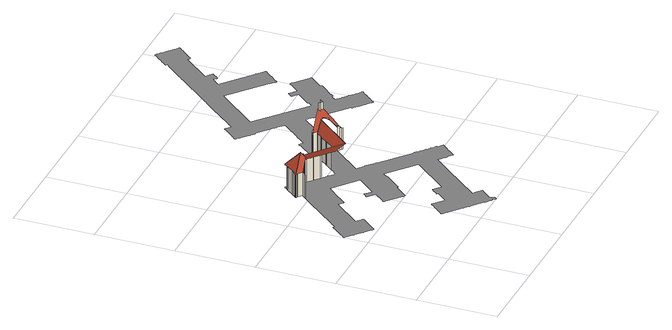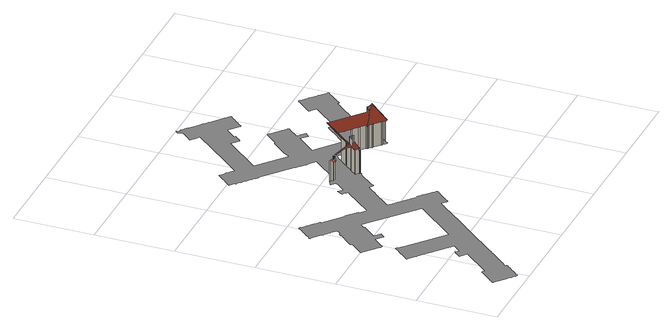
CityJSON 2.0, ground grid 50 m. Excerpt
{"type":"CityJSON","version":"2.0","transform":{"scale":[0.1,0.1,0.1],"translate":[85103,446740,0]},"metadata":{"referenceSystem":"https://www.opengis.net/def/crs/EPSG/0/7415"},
"CityObjects":{
"building1":{"type":"Building","attributes":{"b3_dak_type":"slanted","b3_h_dak_50p":20.15,"b3_h_dak_70p":21.5,"b3_h_dak_max":52.27,"b3_h_dak_min":1.05,"b3_h_maaiveld":0.002,"b3_kas_warenhuis":false,"b3_mutatie_ahn3_ahn4":false,"b3_reconstructie_onvolledig":false,"b3_rmse_lod12":3.56,"b3_rmse_lod13":2.85,"b3_rmse_lod22":0.467,"b3_val3dity_lod12":"[]","b3_val3dity_lod13":"[]","b3_val3dity_lod22":"[303]","b3_volume_lod12":169744.66,"b3_volume_lod13":169475.98,"b3_volume_lod22":160186.91,"geconstateerd":false,"oorspronkelijkbouwjaar":1945,"status":"Pand in gebruik"},"children":["building1-1"]},
"building1-1":{"type":"BuildingPart","parents":["building1"],"geometry":[{"type":"MultiSurface","lod":"2.2","boundaries":[[[0,1,2,3]],[[4,5,1,0]],[[6,7,8,9]],[[10,11,7,6]],[[12,13,14,15]],[[9,8,13,12,16]],[[15,14,17,18]],[[19,20,11,10]],[[18,17,21,22]],[[22,21,23,24]],[[25,26,20,19]],[[27,28,29,5,4]],[[24,23,30,31]],[[32,33,26,25]],[[31,30,29,28]],[[34,35,33,32]],[[36,37,35,34]],[[28,27,38]],[[39,40,41,12,15,18,22,24,31,28,38,42,43]],[[16,12,41,44]],[[45,46,37,36]],[[44,47,48,49,50,51,52,53,54,55,56,45,36,34,32,25,19,10,6,9,16]],[[56,46,45]],[[55,57,46,56]],[[58,42,38]],[[54,59,57,55]],[[42,60,43]],[[53,61,59,54]],[[62,63,39,43]],[[39,63,64,40]],[[40,64,65,41]],[[44,41,65,66,47]],[[67,68,65,64,63]],[[63,62,69,67]],[[65,68,70]],[[70,68,67,71]],[[71,67,69,72,73]],[[73,72,74,75,76]],[[77,78,79,80]],[[81,82,78,77]],[[76,75,83,84]],[[84,83,85,86]],[[70,71,73,76,84,86,87,88,89,90,91,92,93,94,95,81,77,80,96,97,66,65]],[[95,98,82,81]],[[86,85,99,87]],[[94,100,98,95]],[[93,101,100,94]],[[92,102,101,93]],[[91,103,102,92]],[[104,105,106,107]],[[107,106,108,109]],[[109,108,110,99]],[[111,105,104]],[[87,99,110,112,88]],[[90,113,103,91]],[[89,113,90]],[[88,112,113,89]],[[114,115,105,111]],[[116,117,115,114]],[[118,119,117,116]],[[120,121,119,118]],[[107,109,99,85,83,75,74,122,123,124,125,126,127,128,129,130,131,132,133,134,135,120,118,116,114,111,104]],[[135,136,121,120]],[[134,136,135]],[[133,137,136,134]],[[132,137,133]],[[138,139,140,141]],[[142,139,138]],[[143,144,145,146,147,148,149,150,151,152,153,142,138,141,154,155,156,157,158,159,160,124]],[[153,161,139,142]],[[152,162,161,153]],[[163,144,143,164]],[[151,165,162,152]],[[150,165,151]],[[149,166,165,150]],[[148,167,166,149]],[[147,168,167,148]],[[169,170,171,172]],[[173,174,170,169]],[[172,171,175,176]],[[177,176,175,178,179]],[[179,178,180,181]],[[182,183,176,177]],[[184,185,168,147]],[[186,187,185,184]],[[183,182,188,189]],[[181,180,187,186]],[[147,146,190]],[[190,146,145]],[[144,191,145]],[[191,144,163,192]],[[193,194,195,196,197,198,199,182,177,179,181,186,184,147,190,145,191,192,200,201,202,203,204,205,206,207,208,209,210,211]],[[212,200,192]],[[200,212,201]],[[213,214,215,216]],[[214,213,205,204]],[[216,215,217,218,219]],[[220,221,202,201]],[[205,213,222,206]],[[223,203,202,221]],[[203,223,204]],[[206,222,224,225,207]],[[224,222,213,216,219,226,227,228,229]],[[219,218,230,226]],[[226,230,231,232,227]],[[233,195,194,234]],[[225,224,229]],[[234,194,193,235]],[[227,232,236,237,228]],[[235,193,211,238]],[[232,231,239,240,241]],[[228,237,229]],[[207,225,242,208]],[[240,239,243,244]],[[238,211,210,245,246]],[[245,210,209]],[[247,236,232,241,248]],[[208,242,209]],[[237,236,247,249]],[[246,245,250,251]],[[252,253,254,255,256,257,258,259,260,261,262,263,264,265,266,267,268,269,270,271,272,273,274,275,276,277,278,279,280,281,282,283,284,285,286,287,288,289,290,291,292,293,294,295,296,297,298,299,300,301,302,303,304,305,306,307,308,309,310,311,312,313,314,315,316,317,318,319,320,321,322,323,324,325,326,327,328,329,330,331,332,333,334,335,336,337,338,243,239,231,230,218,217,339,340,341,342,343,344,345,346,347,348,349,350,351,352,353,354,355,356,357,358,359,360,361,362,363,364,365,366,367,368,369,370,371,372,373,374,375,376,377,378,379,380,381,382,383,384,385,386,387,388,389,390,391,392,393,394,395,396,397,398,399,400,401,402,403,404,405,406,407,408,409,410,411,412,413,414,415,416,417,418,419,420,421,422,423,424,425,426,427,428,429,430,431,432,433,434,435,436,437,438,439,440,441,442,443,444,445,446,447,448,449,450,451,452,453,454,455,456,457,458,459,460,461,462,463,464,465,466,467,468,469,470,471,472,473,474,475,476,477,478,479,480,481,482,483,484,485,486,487,488,489,490,491,492,493,494,495,496,497,498,499,500,501,502,503,504,505,506,507,508,509,510,511,512,513,514,515,516,517,518,519,520,521,522,523,524,525,526,527,528,529,530,531,532,533,534,535,536,537,538,539,540,541,542,543,544,545,546,547,548,549,550,551,552,553,554,555,556,557,558,559,560,561,562,563,564,565,566,567,568,569,570,571,572,573,574,575,576,577,578,579,580,581,582,583,584,585,586,587,588,589,590,591,592,593,594,595,596,597,598,599,600,601,602,603,604,605,606,607,608,609,610,611,612,613,614,615,616,617,618,619,620,621,622,623,624,625,626,627,2,1,5,29,30,23,21,17,14,13,8,7,11,20,26,33,35,37,46,57,59,61,628,629,630,631,632,633,634,635,79,78,82,98,100,101,102,103,113,112,110,108,106,105,115,117,119,121,136,137,636,637,638,639,640,641,642,643,644,645,646,140,139,161,162,165,166,167,168,185,187,180,178,175,171,170,174,647,648,649,650,651,652,653,654,655,656,657,658,659,660,661,662,663,664,665,666,667,668,669,670,671,672,673,674,675,676,677,678,679,680,681,682,683,684,685,686,687,688,689,690,691,692,693,694,695,696,697,698,699,700,701,702,703,704,705,706,707,708,709,710,711,712,713,714,715,716,717,718,719,720,721,722,723,724,725,726,727,728,729,730,731,732,733,734,735,736,737,738,739,740,741,742,743,744,745,746,747,748,749,750,751,752,753,754,755,756,757,758,759,760,761,762,763,764,765,766,767,768,769,770,771,772,773,774,775,776,777,778,779,780,781,782,783,784,785,786,787,788,789,790,791,792,793,794,795,796,797,798,799,800,801,802,803,804,805,806,807,808,809,810,811,812,813,814,815,816,817,818,819,820,821,822,823,824,825,826,827,828,829,830,831,832,833,834,835,836,837,838,839,840,841,842,843,844,845,846,847,848,849,850,851,852,853,854,855,856,857,858,859,860,861,862,863,864,865,866,867,868,869,870,871,872,873,874,875,876,877,878,879,880,881,882,883,884,885,886,887,888,889,890,891,892,893,894,895,896,897,898,899,900,901,902,903,904,905,906,907,908,909,910,911,912]]],"semantics":{"surfaces":[{"type":"WallSurface","on_footprint_edge":true},{"type":"WallSurface","on_footprint_edge":false},{"type":"RoofSurface"},{"type":"GroundSurface"}],"values":[0,0,0,0,0,0,0,0,0,0,0,0,0,0,0,0,0,1,2,1,0,2,0,0,1,0,1,0,1,1,1,1,2,1,1,1,1,1,0,0,1,1,2,0,1,0,0,0,0,0,0,0,0,0,0,0,0,0,0,0,0,2,0,0,0,0,0,0,2,0,0,1,0,0,0,0,0,0,0,0,0,0,1,0,0,1,0,1,1,1,1,2,1,1,1,1,0,1,1,1,1,1,2,0,0,1,1,1,1,1,0,1,1,0,1,1,2,1,1,1,3]}}]}
},
"vertices":[
[336,1028,153],[336,1028,0],[333,1023,0],[333,1023,155],[340,1031,155],[340,1031,0],[323,1081,155],[323,1081,0],[324,1080,0],[324,1080,156],[324,1082,155],[324,1082,0],[325,1080,155],[325,1080,0],[324,1079,0],[324,1079,153],[325,1080,157],[327,1075,0],[327,1075,151],[326,1087,152],[326,1087,0],[332,1072,0],[332,1072,153],[333,1073,0],[333,1073,154],[331,1090,155],[331,1090,0],[357,1050,155],[357,1050,152],[357,1050,0],[358,1051,0],[358,1051,154],[342,1103,155],[342,1103,0],[344,1109,152],[344,1109,0],[349,1112,155],[349,1112,0],[405,1056,202],[421,1060,221],[420,1064,224],[417,1088,248],[418,1057,215],[418,1058,216],[417,1088,249],[382,1151,155],[382,1151,0],[410,1181,156],[409,1182,155],[408,1181,155],[403,1178,152],[400,1173,154],[401,1172,155],[390,1159,155],[389,1160,154],[385,1156,152],[382,1151,154],[385,1156,0],[418,1057,214],[389,1160,0],[418,1057,216],[390,1159,0],[421,1060,216],[421,1060,217],[420,1064,221],[417,1088,246],[410,1181,155],[444,1088,217],[442,1090,221],[444,1088,216],[442,1090,222],[444,1088,222],[449,1084,216],[449,1084,222],[449,1084,214],[456,1088,204],[456,1088,212],[437,1160,153],[437,1160,0],[431,1163,0],[431,1163,155],[440,1156,154],[440,1156,0],[464,1088,196],[464,1088,204],[470,1093,185],[470,1093,193],[507,1096,156],[510,1096,154],[509,1097,154],[509,1097,153],[506,1102,152],[500,1104,154],[488,1116,154],[484,1120,152],[479,1123,154],[419,1174,154],[415,1179,153],[479,1123,0],[507,1096,148],[484,1120,0],[488,1116,0],[500,1104,0],[506,1102,0],[510,1089,153],[510,1089,0],[506,1092,0],[506,1092,153],[509,1095,0],[509,1095,148],[507,1096,0],[510,1089,154],[510,1096,0],[509,1097,0],[541,1062,154],[541,1062,0],[541,1063,153],[541,1063,0],[547,1058,153],[547,1058,0],[547,1057,154],[547,1057,0],[660,906,214],[661,907,212],[658,933,186],[654,967,153],[653,968,153],[652,968,154],[621,994,154],[621,995,153],[616,1000,153],[615,999,154],[584,1026,154],[584,1026,153],[578,1031,153],[578,1031,154],[578,1031,0],[584,1026,0],[726,1048,155],[726,1048,0],[695,1012,0],[695,1012,155],[726,1048,154],[661,907,213],[857,1136,214],[839,1138,193],[837,1139,190],[801,1136,155],[772,1101,155],[771,1102,154],[764,1093,154],[764,1093,155],[734,1056,155],[733,1057,154],[695,1012,154],[688,1004,154],[688,1003,155],[657,967,155],[657,967,154],[655,966,154],[654,967,151],[733,1057,0],[734,1056,0],[857,1136,216],[661,907,216],[764,1093,0],[771,1102,0],[772,1101,0],[801,1136,0],[781,1159,157],[781,1159,0],[783,1158,0],[783,1158,157],[784,1163,158],[784,1163,0],[787,1159,0],[787,1159,158],[787,1159,167],[785,1156,0],[785,1156,162],[804,1140,0],[804,1140,163],[797,1159,177],[797,1159,160],[803,1137,158],[803,1137,0],[802,1138,158],[802,1138,0],[797,1159,179],[790,1170,162],[837,1139,191],[857,1136,206],[870,1134,216],[887,1154,254],[886,1160,259],[881,1164,259],[884,1168,266],[878,1167,259],[876,1168,259],[875,1167,256],[876,1133,221],[882,1124,216],[892,1106,206],[896,1099,202],[898,1091,195],[903,1058,164],[908,1061,172],[913,1058,174],[908,1142,259],[905,1144,259],[904,1145,259],[893,1154,259],[876,1133,216],[903,1058,163],[903,1058,158],[903,1054,155],[903,1054,162],[903,1054,0],[913,1046,0],[913,1046,161],[892,1106,216],[892,1106,214],[908,1061,162],[896,1099,204],[913,1058,162],[913,1058,172],[916,1050,161],[917,1049,161],[921,1054,160],[920,1054,161],[916,1050,0],[917,1049,0],[917,1049,146],[881,1164,308],[886,1160,308],[887,1154,308],[921,1054,146],[921,1054,159],[893,1154,308],[928,1040,0],[928,1040,138],[928,1040,143],[908,1142,255],[937,1032,0],[937,1032,138],[904,1145,261],[904,1145,308],[941,1075,145],[952,1067,142],[941,1075,157],[926,1167,259],[926,1167,304],[1468,1309,0],[1468,1311,0],[1467,1311,0],[1465,1309,0],[1462,1311,0],[1461,1310,0],[1440,1285,0],[1439,1284,0],[1470,1257,0],[1476,1255,0],[1479,1250,0],[1503,1229,0],[1504,1230,0],[1509,1227,0],[1512,1223,0],[1512,1222,0],[1536,1202,0],[1542,1199,0],[1545,1195,0],[1545,1194,0],[1569,1174,0],[1574,1172,0],[1577,1167,0],[1577,1166,0],[1578,1166,0],[1577,1165,0],[1578,1164,0],[1576,1161,0],[1569,1157,0],[1568,1158,0],[1552,1138,0],[1552,1137,0],[1550,1130,0],[1543,1127,0],[1542,1127,0],[1526,1108,0],[1527,1108,0],[1524,1100,0],[1517,1098,0],[1499,1076,0],[1498,1070,0],[1495,1072,0],[1490,1066,0],[1486,1068,0],[1484,1072,0],[1484,1073,0],[1459,1094,0],[1459,1093,0],[1454,1096,0],[1451,1101,0],[1427,1122,0],[1421,1124,0],[1418,1129,0],[1394,1149,0],[1393,1150,0],[1389,1152,0],[1385,1157,0],[1386,1157,0],[1385,1158,0],[1389,1162,0],[1270,1264,0],[1267,1261,0],[1265,1264,0],[1259,1266,0],[1199,1317,0],[1202,1321,0],[1164,1354,0],[1161,1356,0],[1017,1187,0],[1012,1182,0],[1019,1176,0],[1022,1174,0],[1019,1170,0],[1023,1167,0],[1036,1156,0],[1041,1152,0],[1025,1119,0],[1000,1140,0],[996,1143,0],[991,1137,0],[989,1138,0],[943,1084,0],[945,1083,0],[940,1077,0],[941,1075,0],[952,1067,0],[968,1053,0],[754,880,0],[795,845,0],[797,848,0],[800,845,0],[800,846,0],[805,843,0],[809,839,0],[853,800,0],[854,800,0],[859,798,0],[862,793,0],[864,791,0],[862,788,0],[1045,633,0],[1048,637,0],[1049,636,0],[1055,634,0],[1058,629,0],[1075,614,0],[1075,615,0],[1080,612,0],[1084,607,0],[1101,592,0],[1101,593,0],[1106,590,0],[1110,585,0],[1127,570,0],[1132,568,0],[1136,563,0],[1135,563,0],[1150,550,0],[1152,549,0],[1158,546,0],[1161,542,0],[1162,541,0],[1160,537,0],[1191,511,0],[1162,477,0],[1160,474,0],[1158,476,0],[1139,454,0],[1141,453,0],[1139,450,0],[1110,416,0],[1079,442,0],[1078,441,0],[1077,441,0],[1076,440,0],[1075,441,0],[1075,440,0],[1070,443,0],[1066,448,0],[1067,448,0],[1049,463,0],[1044,465,0],[1040,470,0],[1027,482,0],[1026,483,0],[937,378,0],[746,154,0],[747,153,0],[758,144,0],[759,144,0],[764,142,0],[767,137,0],[787,119,0],[792,117,0],[795,114,0],[796,113,0],[795,112,0],[796,112,0],[796,111,0],[796,110,0],[794,107,0],[793,105,0],[789,102,0],[788,102,0],[772,83,0],[770,78,0],[765,74,0],[748,55,0],[745,49,0],[741,46,0],[739,44,0],[752,16,0],[737,0,0],[724,27,0],[722,22,0],[720,20,0],[718,22,0],[717,23,0],[717,21,0],[715,19,0],[710,21,0],[707,26,0],[687,43,0],[681,45,0],[678,50,0],[679,50,0],[609,110,0],[609,109,0],[604,112,0],[600,117,0],[601,117,0],[581,134,0],[580,134,0],[575,136,0],[572,141,0],[502,201,0],[502,200,0],[497,203,0],[493,208,0],[494,208,0],[474,225,0],[468,227,0],[466,231,0],[465,232,0],[465,233,0],[465,234,0],[467,239,0],[472,242,0],[488,261,0],[491,267,0],[496,269,0],[495,270,0],[513,289,0],[515,295,0],[520,298,0],[536,317,0],[539,322,0],[543,326,0],[544,326,0],[545,326,0],[546,326,0],[546,324,0],[547,325,0],[551,323,0],[554,319,0],[574,302,0],[579,299,0],[583,295,0],[582,294,0],[612,269,0],[614,267,0],[669,331,0],[672,335,0],[665,342,0],[666,343,0],[665,343,0],[666,345,0],[669,344,0],[667,346,0],[693,377,0],[696,374,0],[701,384,0],[727,361,0],[748,344,0],[933,561,0],[933,562,0],[760,710,0],[759,710,0],[741,689,0],[737,684,0],[740,681,0],[737,677,0],[738,675,0],[728,663,0],[727,663,0],[667,593,0],[668,592,0],[656,578,0],[655,579,0],[653,576,0],[652,578,0],[646,583,0],[645,581,0],[639,577,0],[585,514,0],[586,514,0],[582,508,0],[577,503,0],[576,503,0],[575,504,0],[568,507,0],[564,512,0],[565,512,0],[480,584,0],[477,585,0],[474,587,0],[469,593,0],[469,594,0],[473,598,0],[471,598,0],[472,601,0],[478,605,0],[529,664,0],[526,667,0],[482,704,0],[506,731,0],[538,704,0],[547,695,0],[619,779,0],[624,784,0],[644,808,0],[494,936,0],[489,931,0],[481,922,0],[476,916,0],[457,893,0],[454,896,0],[450,892,0],[426,863,0],[426,862,0],[402,834,0],[402,835,0],[372,801,0],[371,799,0],[370,800,0],[369,801,0],[339,826,0],[201,664,0],[199,662,0],[230,636,0],[236,633,0],[238,630,0],[239,628,0],[240,627,0],[239,627,0],[240,626,0],[239,626,0],[237,621,0],[232,618,0],[161,535,0],[162,534,0],[160,531,0],[155,527,0],[155,528,0],[154,527,0],[154,530,0],[152,528,0],[148,530,0],[145,535,0],[107,567,0],[106,567,0],[101,569,0],[98,574,0],[60,607,0],[60,606,0],[55,609,0],[51,614,0],[52,614,0],[13,646,0],[8,649,0],[6,652,0],[5,653,0],[5,654,0],[5,655,0],[4,655,0],[7,660,0],[12,663,0],[30,685,0],[33,690,0],[37,694,0],[38,693,0],[56,715,0],[58,720,0],[63,724,0],[63,723,0],[82,745,0],[81,745,0],[84,751,0],[89,754,0],[90,755,0],[98,747,0],[115,767,0],[118,772,0],[122,775,0],[175,837,0],[177,842,0],[182,845,0],[195,860,0],[197,865,0],[201,868,0],[254,930,0],[257,935,0],[261,938,0],[274,953,0],[276,958,0],[281,961,0],[401,1172,0],[400,1173,0],[403,1178,0],[408,1181,0],[409,1182,0],[410,1181,0],[415,1179,0],[419,1174,0],[615,999,0],[616,1000,0],[621,995,0],[621,994,0],[652,968,0],[653,968,0],[654,967,0],[655,966,0],[657,967,0],[688,1003,0],[688,1004,0],[781,1168,0],[786,1173,0],[789,1171,0],[791,1171,0],[792,1172,0],[795,1172,0],[879,1271,0],[879,1275,0],[880,1275,0],[878,1280,0],[882,1285,0],[887,1284,0],[889,1285,0],[890,1287,0],[913,1268,0],[914,1269,0],[915,1269,0],[946,1306,0],[945,1306,0],[952,1315,0],[953,1314,0],[984,1350,0],[983,1351,0],[991,1359,0],[1022,1395,0],[1021,1396,0],[1029,1404,0],[1060,1440,0],[1059,1440,0],[1061,1442,0],[1060,1443,0],[1058,1444,0],[1058,1445,0],[1027,1471,0],[1021,1476,0],[990,1503,0],[990,1502,0],[984,1507,0],[984,1508,0],[953,1534,0],[952,1534,0],[947,1539,0],[916,1565,0],[915,1565,0],[912,1568,0],[910,1566,0],[908,1564,0],[908,1565,0],[907,1565,0],[902,1567,0],[899,1572,0],[886,1583,0],[881,1585,0],[877,1590,0],[838,1623,0],[833,1626,0],[830,1631,0],[817,1641,0],[812,1644,0],[808,1649,0],[808,1650,0],[811,1656,0],[815,1659,0],[827,1672,0],[829,1677,0],[833,1681,0],[834,1680,0],[867,1719,0],[869,1725,0],[874,1728,0],[885,1741,0],[887,1746,0],[892,1750,0],[893,1750,0],[894,1750,0],[900,1747,0],[903,1743,0],[903,1742,0],[928,1721,0],[945,1741,0],[947,1746,0],[952,1749,0],[1024,1835,0],[1026,1839,0],[1031,1842,0],[1044,1858,0],[1046,1862,0],[1050,1866,0],[1123,1951,0],[1126,1955,0],[1130,1958,0],[1143,1974,0],[1146,1978,0],[1150,1982,0],[1223,2067,0],[1225,2071,0],[1230,2075,0],[1243,2090,0],[1245,2095,0],[1249,2098,0],[1322,2183,0],[1324,2188,0],[1329,2191,0],[1342,2206,0],[1344,2211,0],[1349,2214,0],[1421,2299,0],[1424,2304,0],[1428,2307,0],[1446,2327,0],[1441,2331,0],[1438,2334,0],[1439,2335,0],[1441,2341,0],[1446,2344,0],[1464,2366,0],[1467,2371,0],[1472,2374,0],[1490,2396,0],[1492,2401,0],[1497,2404,0],[1516,2426,0],[1518,2431,0],[1521,2433,0],[1523,2434,0],[1524,2435,0],[1524,2434,0],[1530,2432,0],[1534,2427,0],[1534,2426,0],[1547,2415,0],[1549,2418,0],[1555,2413,0],[1553,2410,0],[1558,2408,0],[1561,2403,0],[1581,2386,0],[1582,2386,0],[1587,2383,0],[1590,2378,0],[1610,2361,0],[1610,2362,0],[1615,2359,0],[1619,2354,0],[1618,2354,0],[1620,2353,0],[1638,2337,0],[1644,2335,0],[1645,2332,0],[1647,2330,0],[1648,2329,0],[1646,2328,0],[1645,2326,0],[1643,2323,0],[1639,2319,0],[1629,2308,0],[1629,2307,0],[1627,2302,0],[1622,2299,0],[1587,2259,0],[1585,2253,0],[1580,2250,0],[1570,2238,0],[1567,2232,0],[1563,2229,0],[1562,2229,0],[1561,2228,0],[1561,2229,0],[1560,2229,0],[1555,2231,0],[1552,2236,0],[1552,2237,0],[1546,2242,0],[1544,2240,0],[1404,2076,0],[1406,2075,0],[1418,2064,0],[1419,2065,0],[1444,2043,0],[1444,2042,0],[1440,2037,0],[1416,2008,0],[1410,2001,0],[1409,2002,0],[1408,2001,0],[1386,2020,0],[1382,2015,0],[1349,1976,0],[1347,1974,0],[1531,1817,0],[1536,1815,0],[1539,1810,0],[1576,1779,0],[1581,1776,0],[1583,1775,0],[1582,1773,0],[1583,1774,0],[1585,1772,0],[1585,1771,0],[1585,1770,0],[1582,1764,0],[1578,1761,0],[1577,1761,0],[1546,1724,0],[1544,1719,0],[1539,1716,0],[1507,1679,0],[1508,1679,0],[1506,1676,0],[1505,1674,0],[1501,1670,0],[1500,1671,0],[1500,1670,0],[1499,1670,0],[1498,1670,0],[1496,1671,0],[1493,1673,0],[1490,1678,0],[1456,1707,0],[1236,1894,0],[1023,1643,0],[1021,1642,0],[1322,1385,0],[1325,1383,0],[1344,1405,0],[1348,1409,0],[1344,1413,0],[1346,1416,0],[1345,1417,0],[1357,1430,0],[1358,1430,0],[1417,1499,0],[1379,1531,0],[1403,1559,0],[1441,1527,0],[1449,1520,0],[1500,1579,0],[1503,1585,0],[1507,1590,0],[1509,1589,0],[1511,1589,0],[1517,1586,0],[1521,1581,0],[1605,1508,0],[1611,1505,0],[1616,1500,0],[1616,1499,0],[1615,1498,0],[1612,1492,0],[1607,1488,0],[1589,1467,0],[1552,1425,0],[1553,1425,0],[1549,1419,0],[1548,1417,0],[1554,1411,0],[1553,1411,0],[1555,1411,0],[1552,1408,0],[1553,1407,0],[1542,1394,0],[1541,1394,0],[1481,1324,0],[1482,1323,0],[1470,1309,0],[1469,1310,0]
]}
